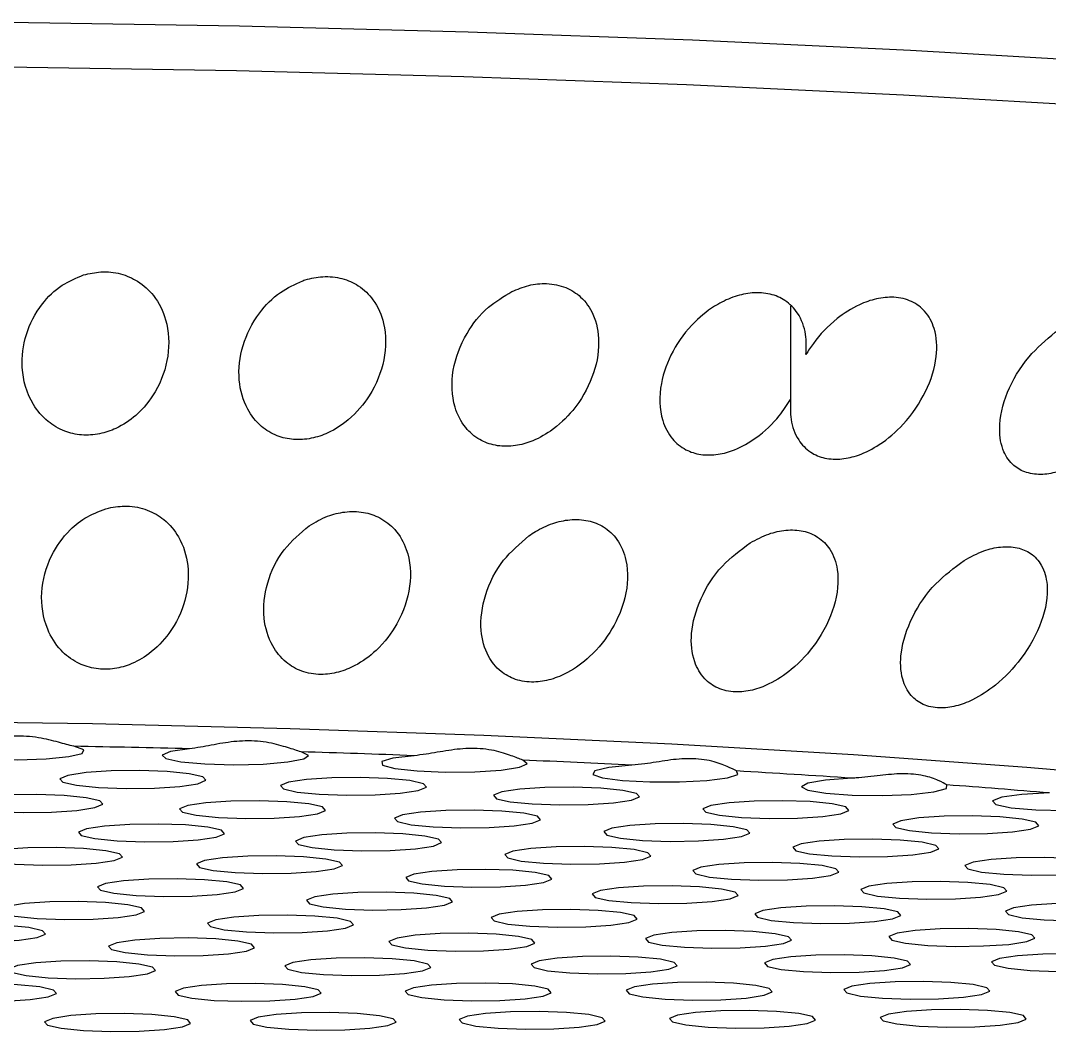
# Model space of a CAD drawing. Extents: x -54 to 18, y -18 to 89.
# Drawn here: x -21.293 to -20.451, y 21.682 to 22.509 of the extents above; entities that cross this region are included whole.
import ezdxf

# ---------------------------------------------------------------- set-up
doc = ezdxf.new("R2010")
doc.units = 0
doc.header["$MEASUREMENT"] = 0
doc.layers.add('GEOMETRY', color=2, linetype='Continuous', lineweight=25)

# ---------------------------------------------------------------- blocks, each defined once
blk = doc.blocks.new('2026 MINI-ASPIRE')
at = {"layer": 'GEOMETRY'}
blk.add_line((-2.78679, -28.47622), (-2.78679, -28.55245), dxfattribs=at)
at = {"layer": 'GEOMETRY', "flags": 128}
for points in [[(-5.80903, -28.4009), (-5.71317, -28.38071), (-5.6046, -28.3615), (-5.48401, -28.34339), (-5.35212, -28.32649), (-5.20976, -28.3109), (-5.0578, -28.29672), (-4.89718, -28.28403), (-4.72889, -28.27292), (-4.55397, -28.26346), (-4.37349, -28.2557), (-4.18857, -28.24968), (-4.00035, -28.24545), (-3.80998, -28.24304), (-3.61865, -28.24245), (-3.42753, -28.2437), (-3.23781, -28.24676), (-3.05064, -28.25164), (-2.86718, -28.25828), (-2.68857, -28.26666), (-2.51591, -28.27673)], [(-2.52274, -28.3134), (-2.69437, -28.3034), (-2.8719, -28.29507), (-3.05426, -28.28846), (-3.2403, -28.28361), (-3.42889, -28.28057), (-3.61886, -28.27933), (-3.80904, -28.27991), (-3.99826, -28.28231), (-4.18535, -28.28651), (-4.36916, -28.29249), (-4.54855, -28.30021), (-4.72243, -28.30962), (-4.88971, -28.32066), (-5.04936, -28.33327), (-5.20041, -28.34736), (-5.34191, -28.36286), (-5.47301, -28.37966), (-5.59288, -28.39766), (-5.70079, -28.41676), (-5.79608, -28.43682)], [(-4.62945, -28.8471), (-4.48356, -28.83774), (-4.33168, -28.82993), (-4.17492, -28.82372), (-4.01439, -28.81914), (-3.85126, -28.81625), (-3.6867, -28.81505), (-3.5219, -28.81555), (-3.35804, -28.81776), (-3.19631, -28.82165), (-3.03787, -28.8272), (-2.88386, -28.83436), (-2.73539, -28.8431), (-2.59353, -28.85333), (-2.45931, -28.865)], [(-3.46612, -28.83497), (-3.47983, -28.83743), (-3.48438, -28.84035), (-3.47904, -28.84325), (-3.46468, -28.84565), (-3.44368, -28.84715), (-3.41949, -28.84752), (-3.39611, -28.84668), (-3.37739, -28.84477), (-3.36644, -28.84212), (-3.36504, -28.83915), (-3.37344, -28.83637)], [(-3.27867, -28.83838), (-3.29426, -28.84066), (-3.30112, -28.8435), (-3.29814, -28.84645), (-3.2858, -28.84901), (-3.26614, -28.85076), (-3.24239, -28.85141), (-3.21847, -28.85086), (-3.1983, -28.8492), (-3.18523, -28.84669), (-3.18139, -28.84376), (-3.18741, -28.84089)], [(-3.09492, -28.84403), (-3.11224, -28.84611), (-3.12135, -28.84886), (-3.12075, -28.85183), (-3.11055, -28.85452), (-3.09243, -28.85649), (-3.06935, -28.85743), (-3.04511, -28.85717), (-3.02371, -28.85577), (-3.00865, -28.85344), (-3.00241, -28.85057), (-3.00601, -28.84764)], [(-2.91669, -28.85188), (-2.93557, -28.85375), (-2.94684, -28.85637), (-2.94864, -28.85932), (-2.94067, -28.86212), (-2.92425, -28.86431), (-2.90207, -28.86552), (-2.87776, -28.86556), (-2.85533, -28.86442), (-2.83844, -28.86229), (-2.82987, -28.85951), (-2.83103, -28.85656)], [(-3.35305, -28.86999), (-3.33061, -28.87081), (-3.30732, -28.87051), (-3.28674, -28.86915), (-3.27199, -28.86694), (-3.26532, -28.8642), (-3.26774, -28.86137), (-3.27889, -28.85886), (-3.29707, -28.85706), (-3.31951, -28.85625), (-3.34279, -28.85654), (-3.36338, -28.8579), (-3.37813, -28.86012), (-3.3848, -28.86285), (-3.38238, -28.86569), (-3.37123, -28.8682), (-3.35305, -28.86999)], [(-3.17253, -28.87559), (-3.15009, -28.8764), (-3.1268, -28.87611), (-3.10622, -28.87475), (-3.09147, -28.87253), (-3.08479, -28.8698), (-3.08722, -28.86696), (-3.09837, -28.86445), (-3.11655, -28.86265), (-3.13899, -28.86184), (-3.16227, -28.86213), (-3.18286, -28.86349), (-3.19761, -28.86571), (-3.20428, -28.86844), (-3.20186, -28.87128), (-3.19071, -28.87379), (-3.17253, -28.87559)], [(-2.7366, -28.86245), (-2.7581, -28.86398), (-2.77266, -28.86644), (-2.77778, -28.86941), (-2.77259, -28.87237), (-2.75796, -28.87483), (-2.73643, -28.87635), (-2.71169, -28.87667), (-2.68799, -28.87574), (-2.66942, -28.87372), (-2.65917, -28.87096), (-2.659, -28.86793)], [(-2.99814, -28.88356), (-2.9757, -28.88438), (-2.95241, -28.88408), (-2.93183, -28.88272), (-2.91707, -28.88051), (-2.9104, -28.87777), (-2.91283, -28.87493), (-2.92398, -28.87242), (-2.94216, -28.87063), (-2.9646, -28.86981), (-2.98788, -28.87011), (-3.00847, -28.87147), (-3.02322, -28.87368), (-3.02989, -28.87642), (-3.02747, -28.87926), (-3.01632, -28.88176), (-2.99814, -28.88356)], [(-3.43734, -28.88961), (-3.4149, -28.89042), (-3.39162, -28.89013), (-3.37103, -28.88877), (-3.35628, -28.88655), (-3.34961, -28.88382), (-3.35203, -28.88098), (-3.36318, -28.87847), (-3.38136, -28.87667), (-3.4038, -28.87586), (-3.42709, -28.87616), (-3.44767, -28.87752), (-3.46242, -28.87973), (-3.46909, -28.88247), (-3.46667, -28.8853), (-3.45552, -28.88781), (-3.43734, -28.88961)], [(-2.57495, -28.87456), (-2.59755, -28.87583), (-2.614, -28.8781), (-2.62149, -28.88099), (-2.61873, -28.884), (-2.60618, -28.88661), (-2.58601, -28.88838), (-2.56168, -28.88901), (-2.53736, -28.88838), (-2.51724, -28.8866), (-2.50476, -28.88397), (-2.50208, -28.88096)], [(-3.25507, -28.89461), (-3.23263, -28.89542), (-3.20934, -28.89513), (-3.18876, -28.89377), (-3.17401, -28.89155), (-3.16734, -28.88882), (-3.16976, -28.88598), (-3.18091, -28.88347), (-3.19909, -28.88167), (-3.22153, -28.88086), (-3.24481, -28.88116), (-3.2654, -28.88251), (-3.28015, -28.88473), (-3.28682, -28.88746), (-3.2844, -28.8903), (-3.27325, -28.89281), (-3.25507, -28.89461)], [(-3.0792, -28.90229), (-3.05676, -28.90311), (-3.03348, -28.90281), (-3.01289, -28.90145), (-2.99814, -28.89924), (-2.99147, -28.8965), (-2.99389, -28.89366), (-3.00504, -28.89116), (-3.02322, -28.88936), (-3.04566, -28.88855), (-3.06895, -28.88884), (-3.08953, -28.8902), (-3.10428, -28.89241), (-3.11095, -28.89515), (-3.10853, -28.89799), (-3.09738, -28.9005), (-3.0792, -28.90229)], [(-2.82683, -28.89459), (-2.80439, -28.89541), (-2.78111, -28.89511), (-2.76052, -28.89375), (-2.74577, -28.89154), (-2.7391, -28.8888), (-2.74152, -28.88597), (-2.75267, -28.88346), (-2.77085, -28.88166), (-2.79329, -28.88085), (-2.81658, -28.88114), (-2.83716, -28.8825), (-2.85191, -28.88472), (-2.85859, -28.88745), (-2.85616, -28.89029), (-2.84501, -28.8928), (-2.82683, -28.89459)], [(-2.67138, -28.9071), (-2.64894, -28.90791), (-2.62565, -28.90762), (-2.60507, -28.90626), (-2.59032, -28.90404), (-2.58364, -28.90131), (-2.58607, -28.89847), (-2.59722, -28.89596), (-2.6154, -28.89416), (-2.63784, -28.89335), (-2.66112, -28.89365), (-2.68171, -28.895), (-2.69646, -28.89722), (-2.70313, -28.89995), (-2.70071, -28.90279), (-2.68956, -28.9053), (-2.67138, -28.9071)], [(-3.33789, -28.91369), (-3.31545, -28.9145), (-3.29217, -28.91421), (-3.27158, -28.91285), (-3.25683, -28.91063), (-3.25016, -28.9079), (-3.25258, -28.90506), (-3.26373, -28.90255), (-3.28191, -28.90075), (-3.30435, -28.89994), (-3.32764, -28.90023), (-3.34822, -28.90159), (-3.36297, -28.90381), (-3.36964, -28.90654), (-3.36722, -28.90938), (-3.35607, -28.91189), (-3.33789, -28.91369)], [(-2.90789, -28.91332), (-2.88545, -28.91414), (-2.86217, -28.91384), (-2.84158, -28.91248), (-2.82683, -28.91027), (-2.82016, -28.90753), (-2.82258, -28.9047), (-2.83373, -28.90219), (-2.85191, -28.90039), (-2.87435, -28.89958), (-2.89764, -28.89987), (-2.91822, -28.90123), (-2.93297, -28.90345), (-2.93965, -28.90618), (-2.93722, -28.90902), (-2.92607, -28.91153), (-2.90789, -28.91332)], [(-3.16017, -28.921), (-3.13773, -28.92182), (-3.11444, -28.92152), (-3.09386, -28.92016), (-3.07911, -28.91795), (-3.07243, -28.91521), (-3.07486, -28.91237), (-3.08601, -28.90986), (-3.10419, -28.90807), (-3.12663, -28.90725), (-3.14991, -28.90755), (-3.1705, -28.90891), (-3.18525, -28.91112), (-3.19192, -28.91386), (-3.1895, -28.9167), (-3.17835, -28.9192), (-3.16017, -28.921)], [(-2.75314, -28.92608), (-2.7307, -28.92689), (-2.70741, -28.9266), (-2.68683, -28.92524), (-2.67208, -28.92302), (-2.6654, -28.92029), (-2.66783, -28.91745), (-2.67898, -28.91494), (-2.69716, -28.91315), (-2.7196, -28.91233), (-2.74288, -28.91263), (-2.76347, -28.91399), (-2.77822, -28.9162), (-2.78489, -28.91894), (-2.78247, -28.92177), (-2.77132, -28.92428), (-2.75314, -28.92608)], [(-3.42134, -28.93292), (-3.3989, -28.93373), (-3.37561, -28.93343), (-3.35503, -28.93207), (-3.34028, -28.92986), (-3.3336, -28.92712), (-3.33603, -28.92429), (-3.34718, -28.92178), (-3.36536, -28.91998), (-3.3878, -28.91917), (-3.41108, -28.91946), (-3.43167, -28.92082), (-3.44642, -28.92304), (-3.45309, -28.92577), (-3.45067, -28.92861), (-3.43952, -28.93112), (-3.42134, -28.93292)], [(-2.98895, -28.93206), (-2.96651, -28.93287), (-2.94323, -28.93257), (-2.92264, -28.93121), (-2.90789, -28.929), (-2.90122, -28.92626), (-2.90364, -28.92343), (-2.91479, -28.92092), (-2.93297, -28.91912), (-2.95541, -28.91831), (-2.9787, -28.9186), (-2.99928, -28.91996), (-3.01403, -28.92218), (-3.02071, -28.92491), (-3.01828, -28.92775), (-3.00713, -28.93026), (-2.98895, -28.93206)], [(-3.24126, -28.93974), (-3.21882, -28.94055), (-3.19554, -28.94026), (-3.17495, -28.9389), (-3.1602, -28.93668), (-3.15353, -28.93395), (-3.15595, -28.93111), (-3.1671, -28.9286), (-3.18528, -28.92681), (-3.20772, -28.92599), (-3.23101, -28.92629), (-3.25159, -28.92765), (-3.26634, -28.92986), (-3.27302, -28.9326), (-3.27059, -28.93543), (-3.25944, -28.93794), (-3.24126, -28.93974)], [(-2.61239, -28.94105), (-2.58995, -28.94187), (-2.56666, -28.94157), (-2.54608, -28.94021), (-2.53132, -28.938), (-2.52465, -28.93526), (-2.52708, -28.93243), (-2.53823, -28.92992), (-2.5564, -28.92812), (-2.57884, -28.92731), (-2.60213, -28.9276), (-2.62271, -28.92896), (-2.63747, -28.93118), (-2.64414, -28.93391), (-2.64171, -28.93675), (-2.63056, -28.93926), (-2.61239, -28.94105)], [(-3.07001, -28.95079), (-3.04757, -28.9516), (-3.02429, -28.9513), (-3.0037, -28.94994), (-2.98895, -28.94773), (-2.98228, -28.94499), (-2.9847, -28.94216), (-2.99585, -28.93965), (-3.01403, -28.93785), (-3.03647, -28.93704), (-3.05976, -28.93733), (-3.08034, -28.93869), (-3.09509, -28.94091), (-3.10177, -28.94364), (-3.09934, -28.94648), (-3.08819, -28.94899), (-3.07001, -28.95079)], [(-2.83508, -28.94513), (-2.81264, -28.94594), (-2.78936, -28.94565), (-2.76877, -28.94429), (-2.75402, -28.94207), (-2.74735, -28.93934), (-2.74977, -28.9365), (-2.76092, -28.93399), (-2.7791, -28.9322), (-2.80154, -28.93138), (-2.82483, -28.93168), (-2.84541, -28.93304), (-2.86016, -28.93525), (-2.86684, -28.93799), (-2.86441, -28.94082), (-2.85326, -28.94333), (-2.83508, -28.94513)], [(-3.32232, -28.95847), (-3.29988, -28.95928), (-3.2766, -28.95899), (-3.25601, -28.95763), (-3.24126, -28.95541), (-3.23459, -28.95268), (-3.23701, -28.94984), (-3.24816, -28.94733), (-3.26634, -28.94554), (-3.28878, -28.94472), (-3.31207, -28.94502), (-3.33265, -28.94638), (-3.3474, -28.94859), (-3.35407, -28.95133), (-3.35165, -28.95416), (-3.3405, -28.95667), (-3.32232, -28.95847)], [(-2.6976, -28.96068), (-2.67516, -28.9615), (-2.65188, -28.9612), (-2.63129, -28.95984), (-2.61654, -28.95763), (-2.60987, -28.95489), (-2.61229, -28.95206), (-2.62344, -28.94955), (-2.64162, -28.94775), (-2.66406, -28.94694), (-2.68735, -28.94723), (-2.70793, -28.94859), (-2.72268, -28.95081), (-2.72936, -28.95354), (-2.72693, -28.95638), (-2.71578, -28.95889), (-2.6976, -28.96068)], [(-3.15107, -28.96952), (-3.12863, -28.97033), (-3.10535, -28.97003), (-3.08476, -28.96867), (-3.07001, -28.96646), (-3.06334, -28.96372), (-3.06576, -28.96089), (-3.07691, -28.95838), (-3.09509, -28.95658), (-3.11753, -28.95577), (-3.14082, -28.95606), (-3.1614, -28.95742), (-3.17615, -28.95964), (-3.18283, -28.96237), (-3.1804, -28.96521), (-3.16925, -28.96772), (-3.15107, -28.96952)], [(-2.91736, -28.96428), (-2.89492, -28.96509), (-2.87163, -28.9648), (-2.85105, -28.96344), (-2.83629, -28.96122), (-2.82962, -28.95849), (-2.83205, -28.95565), (-2.8432, -28.95314), (-2.86137, -28.95134), (-2.88381, -28.95053), (-2.9071, -28.95083), (-2.92768, -28.95218), (-2.94244, -28.9544), (-2.94911, -28.95713), (-2.94668, -28.95997), (-2.93553, -28.96248), (-2.91736, -28.96428)], [(-3.40336, -28.9772), (-3.38092, -28.97801), (-3.35764, -28.97772), (-3.33705, -28.97636), (-3.3223, -28.97414), (-3.31563, -28.97141), (-3.31805, -28.96857), (-3.3292, -28.96606), (-3.34738, -28.96426), (-3.36982, -28.96345), (-3.39311, -28.96374), (-3.41369, -28.9651), (-3.42844, -28.96732), (-3.43512, -28.97005), (-3.43269, -28.97289), (-3.42154, -28.9754), (-3.40336, -28.9772)], [(-3.00011, -28.98358), (-2.97767, -28.98439), (-2.95438, -28.9841), (-2.9338, -28.98274), (-2.91905, -28.98052), (-2.91237, -28.97779), (-2.9148, -28.97495), (-2.92595, -28.97244), (-2.94413, -28.97064), (-2.96657, -28.96983), (-2.98985, -28.97012), (-3.01044, -28.97148), (-3.02519, -28.9737), (-3.03186, -28.97643), (-3.02944, -28.97927), (-3.01829, -28.98178), (-3.00011, -28.98358)], [(-2.78439, -28.98058), (-2.76195, -28.98139), (-2.73866, -28.98109), (-2.71808, -28.97973), (-2.70333, -28.97752), (-2.69666, -28.97478), (-2.69908, -28.97195), (-2.71023, -28.96944), (-2.72841, -28.96764), (-2.75085, -28.96683), (-2.77413, -28.96712), (-2.79472, -28.96848), (-2.80947, -28.9707), (-2.81614, -28.97343), (-2.81372, -28.97627), (-2.80257, -28.97878), (-2.78439, -28.98058)], [(-2.57918, -28.97841), (-2.55674, -28.97923), (-2.53345, -28.97893), (-2.51287, -28.97757), (-2.49812, -28.97536), (-2.49145, -28.97262), (-2.49387, -28.96978), (-2.50502, -28.96728), (-2.5232, -28.96548), (-2.54564, -28.96467), (-2.56892, -28.96496), (-2.58951, -28.96632), (-2.60426, -28.96854), (-2.61093, -28.97127), (-2.60851, -28.97411), (-2.59736, -28.97662), (-2.57918, -28.97841)], [(-3.23213, -28.98825), (-3.20969, -28.98906), (-3.18641, -28.98876), (-3.16582, -28.98741), (-3.15107, -28.98519), (-3.1444, -28.98245), (-3.14682, -28.97962), (-3.15797, -28.97711), (-3.17615, -28.97531), (-3.19859, -28.9745), (-3.22188, -28.97479), (-3.24246, -28.97615), (-3.25721, -28.97837), (-3.26389, -28.9811), (-3.26146, -28.98394), (-3.25031, -28.98645), (-3.23213, -28.98825)], [(-3.4843, -28.9959), (-3.46186, -28.99671), (-3.43857, -28.99642), (-3.41798, -28.99506), (-3.40323, -28.99284), (-3.39656, -28.99011), (-3.39899, -28.98727), (-3.41014, -28.98476), (-3.42831, -28.98296), (-3.45075, -28.98215), (-3.47404, -28.98244), (-3.49462, -28.9838), (-3.50938, -28.98602), (-3.51605, -28.98875), (-3.51362, -28.99159), (-3.50247, -28.9941), (-3.4843, -28.9959)], [(-3.08371, -29.00313), (-3.06127, -29.00394), (-3.03798, -29.00365), (-3.0174, -29.00229), (-3.00264, -29.00007), (-2.99597, -28.99734), (-2.9984, -28.9945), (-3.00955, -28.99199), (-3.02772, -28.99019), (-3.05017, -28.98938), (-3.07345, -28.98968), (-3.09404, -28.99104), (-3.10879, -28.99325), (-3.11546, -28.99599), (-3.11303, -28.99882), (-3.10188, -29.00133), (-3.08371, -29.00313)], [(-2.87366, -29.00086), (-2.85122, -29.00168), (-2.82793, -29.00138), (-2.80735, -29.00002), (-2.7926, -28.99781), (-2.78592, -28.99507), (-2.78835, -28.99223), (-2.7995, -28.98972), (-2.81768, -28.98793), (-2.84012, -28.98711), (-2.8634, -28.98741), (-2.88399, -28.98877), (-2.89874, -28.99098), (-2.90541, -28.99372), (-2.90299, -28.99656), (-2.89184, -28.99906), (-2.87366, -29.00086)], [(-2.67454, -28.99926), (-2.6521, -29.00007), (-2.62882, -28.99977), (-2.60823, -28.99842), (-2.59348, -28.9962), (-2.58681, -28.99347), (-2.58923, -28.99063), (-2.60038, -28.98812), (-2.61856, -28.98632), (-2.641, -28.98551), (-2.66429, -28.9858), (-2.68487, -28.98716), (-2.69962, -28.98938), (-2.7063, -28.99211), (-2.70387, -28.99495), (-2.69272, -28.99746), (-2.67454, -28.99926)], [(-3.31319, -29.00698), (-3.29075, -29.00779), (-3.26747, -29.00749), (-3.24688, -29.00614), (-3.23213, -29.00392), (-3.22546, -29.00119), (-3.22788, -28.99835), (-3.23903, -28.99584), (-3.25721, -28.99404), (-3.27965, -28.99323), (-3.30294, -28.99352), (-3.32352, -28.99488), (-3.33827, -28.9971), (-3.34495, -28.99983), (-3.34252, -29.00267), (-3.33137, -29.00518), (-3.31319, -29.00698)], [(-2.59065, -29.01984), (-2.56821, -29.02065), (-2.54493, -29.02036), (-2.52434, -29.019), (-2.50959, -29.01678), (-2.50292, -29.01405), (-2.50534, -29.01121), (-2.51649, -29.0087), (-2.53467, -29.0069), (-2.55711, -29.00609), (-2.5804, -29.00639), (-2.60098, -29.00775), (-2.61573, -29.00996), (-2.62241, -29.0127), (-2.61998, -29.01553), (-2.60883, -29.01804), (-2.59065, -29.01984)], [(-3.39425, -29.02571), (-3.37181, -29.02652), (-3.34853, -29.02622), (-3.32794, -29.02487), (-3.31319, -29.02265), (-3.30652, -29.01992), (-3.30894, -29.01708), (-3.32009, -29.01457), (-3.33827, -29.01277), (-3.36071, -29.01196), (-3.384, -29.01225), (-3.40458, -29.01361), (-3.41933, -29.01583), (-3.42601, -29.01856), (-3.42358, -29.0214), (-3.41243, -29.02391), (-3.39425, -29.02571)], [(-3.16895, -29.02316), (-3.14651, -29.02397), (-3.12323, -29.02367), (-3.10264, -29.02232), (-3.08789, -29.0201), (-3.08122, -29.01736), (-3.08364, -29.01453), (-3.09479, -29.01202), (-3.11297, -29.01022), (-3.13541, -29.00941), (-3.1587, -29.0097), (-3.17928, -29.01106), (-3.19403, -29.01328), (-3.2007, -29.01601), (-3.19828, -29.01885), (-3.18713, -29.02136), (-3.16895, -29.02316)], [(-2.96741, -29.02178), (-2.94497, -29.02259), (-2.92169, -29.0223), (-2.9011, -29.02094), (-2.88635, -29.01872), (-2.87968, -29.01599), (-2.8821, -29.01315), (-2.89325, -29.01064), (-2.91143, -29.00884), (-2.93387, -29.00803), (-2.95716, -29.00833), (-2.97774, -29.00969), (-2.99249, -29.0119), (-2.99916, -29.01464), (-2.99674, -29.01747), (-2.98559, -29.01998), (-2.96741, -29.02178)], [(-2.77628, -29.02075), (-2.75384, -29.02156), (-2.73055, -29.02126), (-2.70997, -29.01991), (-2.69522, -29.01769), (-2.68854, -29.01496), (-2.69097, -29.01212), (-2.70212, -29.00961), (-2.7203, -29.00781), (-2.74274, -29.007), (-2.76602, -29.00729), (-2.78661, -29.00865), (-2.80136, -29.01087), (-2.80803, -29.0136), (-2.80561, -29.01644), (-2.79446, -29.01895), (-2.77628, -29.02075)], [(-3.47531, -29.04444), (-3.45287, -29.04525), (-3.42959, -29.04496), (-3.409, -29.0436), (-3.39425, -29.04138), (-3.38758, -29.03865), (-3.39, -29.03581), (-3.40115, -29.0333), (-3.41933, -29.0315), (-3.44177, -29.03069), (-3.46506, -29.03098), (-3.48564, -29.03234), (-3.50039, -29.03456), (-3.50707, -29.03729), (-3.50464, -29.04013), (-3.49349, -29.04264), (-3.47531, -29.04444)], [(-3.25857, -29.04425), (-3.23613, -29.04506), (-3.21284, -29.04477), (-3.19226, -29.04341), (-3.17751, -29.04119), (-3.17084, -29.03846), (-3.17326, -29.03562), (-3.18441, -29.03311), (-3.20259, -29.03131), (-3.22503, -29.0305), (-3.24831, -29.03079), (-3.2689, -29.03215), (-3.28365, -29.03437), (-3.29032, -29.0371), (-3.2879, -29.03994), (-3.27675, -29.04245), (-3.25857, -29.04425)], [(-3.07034, -29.0438), (-3.0479, -29.04462), (-3.02461, -29.04432), (-3.00403, -29.04296), (-2.98928, -29.04075), (-2.98261, -29.03801), (-2.98503, -29.03518), (-2.99618, -29.03267), (-3.01436, -29.03087), (-3.0368, -29.03006), (-3.06008, -29.03035), (-3.08067, -29.03171), (-3.09542, -29.03393), (-3.10209, -29.03666), (-3.09967, -29.0395), (-3.08852, -29.04201), (-3.07034, -29.0438)], [(-2.88951, -29.0432), (-2.86707, -29.04401), (-2.84379, -29.04371), (-2.8232, -29.04235), (-2.80845, -29.04014), (-2.80178, -29.0374), (-2.8042, -29.03457), (-2.81535, -29.03206), (-2.83353, -29.03026), (-2.85597, -29.02945), (-2.87925, -29.02974), (-2.89984, -29.0311), (-2.91459, -29.03332), (-2.92126, -29.03605), (-2.91884, -29.03889), (-2.90769, -29.0414), (-2.88951, -29.0432)], [(-2.71148, -29.04251), (-2.68904, -29.04333), (-2.66575, -29.04303), (-2.64517, -29.04167), (-2.63041, -29.03946), (-2.62374, -29.03672), (-2.62617, -29.03389), (-2.63732, -29.03138), (-2.6555, -29.02958), (-2.67794, -29.02877), (-2.70122, -29.02906), (-2.72181, -29.03042), (-2.73656, -29.03264), (-2.74323, -29.03537), (-2.7408, -29.03821), (-2.72966, -29.04072), (-2.71148, -29.04251)], [(-3.36548, -29.06888), (-3.34304, -29.06969), (-3.31975, -29.06939), (-3.29917, -29.06804), (-3.28442, -29.06582), (-3.27775, -29.06309), (-3.28017, -29.06025), (-3.29132, -29.05774), (-3.3095, -29.05594), (-3.33194, -29.05513), (-3.35522, -29.05542), (-3.37581, -29.05678), (-3.39056, -29.059), (-3.39723, -29.06173), (-3.39481, -29.06457), (-3.38366, -29.06708), (-3.36548, -29.06888)], [(-3.19733, -29.06794), (-3.17489, -29.06876), (-3.15161, -29.06846), (-3.13102, -29.0671), (-3.11627, -29.06489), (-3.1096, -29.06215), (-3.11202, -29.05931), (-3.12317, -29.05681), (-3.14135, -29.05501), (-3.16379, -29.05419), (-3.18707, -29.05449), (-3.20766, -29.05585), (-3.22241, -29.05806), (-3.22908, -29.0608), (-3.22666, -29.06364), (-3.21551, -29.06615), (-3.19733, -29.06794)], [(-3.02615, -29.06708), (-3.00371, -29.06789), (-2.98042, -29.0676), (-2.95984, -29.06624), (-2.94509, -29.06402), (-2.93841, -29.06129), (-2.94084, -29.05845), (-2.95199, -29.05594), (-2.97017, -29.05415), (-2.99261, -29.05333), (-3.01589, -29.05363), (-3.03648, -29.05499), (-3.05123, -29.0572), (-3.0579, -29.05994), (-3.05548, -29.06277), (-3.04433, -29.06528), (-3.02615, -29.06708)], [(-2.85419, -29.06622), (-2.83175, -29.06703), (-2.80847, -29.06674), (-2.78788, -29.06538), (-2.77313, -29.06316), (-2.76646, -29.06043), (-2.76888, -29.05759), (-2.78003, -29.05508), (-2.79821, -29.05329), (-2.82065, -29.05247), (-2.84394, -29.05277), (-2.86452, -29.05413), (-2.87927, -29.05634), (-2.88595, -29.05908), (-2.88352, -29.06191), (-2.87237, -29.06442), (-2.85419, -29.06622)], [(-2.68159, -29.06538), (-2.65915, -29.0662), (-2.63586, -29.0659), (-2.61528, -29.06454), (-2.60052, -29.06233), (-2.59385, -29.05959), (-2.59628, -29.05675), (-2.60743, -29.05425), (-2.62561, -29.05245), (-2.64805, -29.05163), (-2.67133, -29.05193), (-2.69192, -29.05329), (-2.70667, -29.0555), (-2.71334, -29.05824), (-2.71092, -29.06108), (-2.69977, -29.06359), (-2.68159, -29.06538)]]:
    blk.add_lwpolyline(points, dxfattribs=at)
at = {"layer": 'GEOMETRY'}
for centre, radius, start, end in [((-3.64359, -43.80201), 14.96808, 88.603029, 88.965869), ((-3.61672, -42.84066), 14.00636, 87.864992, 88.243562), ((-3.56337, -41.53582), 12.70041, 87.081324, 87.484762), ((-3.47503, -39.92836), 11.09052, 86.182312, 86.671111), ((-3.35155, -38.1797), 9.33749, 85.22917, 85.746561)]:
    blk.add_arc(centre, radius, start, end, dxfattribs=at)
for points, knots in [([(-3.36532, -28.45061), (-3.37141, -28.45315), (-3.38502, -28.45883), (-3.40199, -28.47602), (-3.41389, -28.4993), (-3.41739, -28.528), (-3.41046, -28.55305), (-3.39616, -28.57024), (-3.38202, -28.57874), (-3.3671, -28.58221), (-3.3523, -28.58125), (-3.33666, -28.57593), (-3.31991, -28.56454), (-3.30389, -28.54429), (-3.29452, -28.51694), (-3.29587, -28.48944), (-3.30594, -28.46851), (-3.31953, -28.45579), (-3.33473, -28.44905), (-3.35059, -28.44718), (-3.36066, -28.44953), (-3.36532, -28.45061)], [0, 0, 0, 0, 0.043782, 0.097824, 0.171451, 0.24689, 0.334458, 0.382916, 0.421351, 0.453561, 0.485837, 0.517007, 0.561529, 0.623566, 0.706132, 0.789746, 0.851036, 0.896368, 0.932453, 0.968729, 1, 1, 1, 1]), ([(-3.186, -28.45534), (-3.19231, -28.45824), (-3.20652, -28.46477), (-3.2242, -28.48347), (-3.23663, -28.50831), (-3.23969, -28.53586), (-3.23351, -28.5588), (-3.22163, -28.57423), (-3.2081, -28.58261), (-3.19366, -28.58596), (-3.17902, -28.58495), (-3.16321, -28.57958), (-3.14583, -28.56807), (-3.12867, -28.54761), (-3.11775, -28.52005), (-3.11756, -28.4926), (-3.12637, -28.4719), (-3.13894, -28.45949), (-3.1535, -28.45286), (-3.16899, -28.45129), (-3.18006, -28.45334), (-3.18534, -28.45512), (-3.186, -28.45534)], [0, 0, 0, 0, 0.045765, 0.103171, 0.180583, 0.259556, 0.329689, 0.378621, 0.416354, 0.448396, 0.480494, 0.511737, 0.556822, 0.619723, 0.702912, 0.78705, 0.847024, 0.891697, 0.927419, 0.963317, 0.995384, 1, 1, 1, 1]), ([(-3.01495, -28.4642), (-3.02163, -28.46823), (-3.03693, -28.47748), (-3.05428, -28.50026), (-3.06488, -28.52867), (-3.06401, -28.55576), (-3.05457, -28.57493), (-3.04253, -28.58555), (-3.02873, -28.59076), (-3.01413, -28.59123), (-2.99824, -28.58725), (-2.98066, -28.57768), (-2.96193, -28.55971), (-2.94754, -28.53437), (-2.94218, -28.50685), (-2.94641, -28.48415), (-2.95677, -28.46901), (-2.97014, -28.46021), (-2.98541, -28.45696), (-3.00121, -28.45852), (-3.0104, -28.46232), (-3.01495, -28.4642)], [0, 0, 0, 0, 0.051815, 0.118741, 0.20387, 0.289596, 0.343684, 0.384855, 0.418245, 0.451758, 0.482757, 0.524537, 0.58217, 0.660937, 0.741231, 0.809454, 0.858367, 0.896536, 0.934962, 0.967812, 1, 1, 1, 1]), ([(-2.77417, -28.51574), (-2.77399, -28.5102), (-2.77359, -28.49816), (-2.77932, -28.48263), (-2.78997, -28.47141), (-2.80313, -28.46561), (-2.81766, -28.4646), (-2.83267, -28.46783), (-2.84928, -28.47551), (-2.86807, -28.49035), (-2.88453, -28.51288), (-2.89462, -28.541), (-2.89424, -28.56634), (-2.88506, -28.58445), (-2.87373, -28.59389), (-2.8605, -28.59822), (-2.84636, -28.59804), (-2.83053, -28.59352), (-2.81249, -28.58313), (-2.79714, -28.56836), (-2.78972, -28.55696), (-2.78679, -28.55245)], [0, 0, 0, 0, 0.052845, 0.114811, 0.162124, 0.200656, 0.239338, 0.274849, 0.312804, 0.371799, 0.452661, 0.535592, 0.632988, 0.688803, 0.732544, 0.7688, 0.80515, 0.839781, 0.888394, 0.955956, 1, 1, 1, 1]), ([(-2.78679, -28.55245), (-2.78698, -28.55798), (-2.78737, -28.56982), (-2.78184, -28.585), (-2.77167, -28.59578), (-2.75911, -28.60117), (-2.74523, -28.60185), (-2.72957, -28.59811), (-2.71161, -28.58881), (-2.69153, -28.57113), (-2.67468, -28.546), (-2.66618, -28.5186), (-2.6674, -28.49588), (-2.6754, -28.48062), (-2.68705, -28.47165), (-2.70124, -28.46814), (-2.7165, -28.46962), (-2.73284, -28.47535), (-2.75156, -28.48735), (-2.7656, -28.50216), (-2.77224, -28.51267), (-2.77417, -28.51574)], [0, 0, 0, 0, 0.052726, 0.11299, 0.158804, 0.195995, 0.233324, 0.267874, 0.314491, 0.378808, 0.46668, 0.556244, 0.632157, 0.686605, 0.729105, 0.771891, 0.80849, 0.844675, 0.897498, 0.970122, 1, 1, 1, 1]), ([(-2.57023, -28.49741), (-2.57782, -28.50395), (-2.59488, -28.51866), (-2.61088, -28.54678), (-2.61724, -28.57385), (-2.61385, -28.59432), (-2.6055, -28.60647), (-2.59419, -28.61298), (-2.58095, -28.61457), (-2.56567, -28.61162), (-2.54797, -28.60336), (-2.52736, -28.58709), (-2.5087, -28.56337), (-2.4968, -28.53624), (-2.49445, -28.51269), (-2.49991, -28.496), (-2.5094, -28.48636), (-2.52145, -28.48178), (-2.53512, -28.48166), (-2.5509, -28.48585), (-2.56256, -28.492), (-2.56909, -28.49661), (-2.57023, -28.49741)], [0, 0, 0, 0, 0.066813, 0.150271, 0.234627, 0.292784, 0.335861, 0.37021, 0.404722, 0.435816, 0.476119, 0.531238, 0.607409, 0.685344, 0.757627, 0.808872, 0.848441, 0.881778, 0.915196, 0.947085, 0.99077, 1, 1, 1, 1]), ([(-3.3449, -28.64135), (-3.35091, -28.64342), (-3.3629, -28.64755), (-3.37956, -28.66114), (-3.3943, -28.68208), (-3.40162, -28.71059), (-3.39772, -28.73768), (-3.3859, -28.75709), (-3.37217, -28.76792), (-3.3573, -28.77322), (-3.34216, -28.77369), (-3.3263, -28.76964), (-3.30949, -28.76007), (-3.29248, -28.74219), (-3.28072, -28.717), (-3.27833, -28.68944), (-3.28524, -28.66654), (-3.2978, -28.65111), (-3.31269, -28.64229), (-3.32902, -28.63874), (-3.33991, -28.64053), (-3.3449, -28.64135)], [0, 0, 0, 0, 0.041766, 0.083202, 0.149114, 0.233678, 0.318937, 0.374448, 0.416263, 0.449943, 0.483759, 0.514738, 0.555963, 0.612715, 0.690645, 0.77019, 0.839791, 0.889508, 0.928177, 0.967117, 1, 1, 1, 1]), ([(-3.18063, -28.65583), (-3.18803, -28.6621), (-3.2041, -28.67573), (-3.21636, -28.70282), (-3.21939, -28.73018), (-3.21299, -28.75266), (-3.20131, -28.76734), (-3.18736, -28.7756), (-3.17202, -28.77837), (-3.15664, -28.77622), (-3.14069, -28.76977), (-3.123, -28.75665), (-3.10617, -28.7343), (-3.09646, -28.70532), (-3.09833, -28.67833), (-3.10881, -28.65951), (-3.12156, -28.64922), (-3.13604, -28.64421), (-3.15116, -28.64393), (-3.16682, -28.64774), (-3.17578, -28.65299), (-3.18063, -28.65583)], [0, 0, 0, 0, 0.067137, 0.145816, 0.226084, 0.293768, 0.341365, 0.378282, 0.415453, 0.447224, 0.479078, 0.527466, 0.595216, 0.681183, 0.76759, 0.820908, 0.86229, 0.896363, 0.930549, 0.962413, 1, 1, 1, 1]), ([(-3.00101, -28.66414), (-3.00841, -28.67057), (-3.02473, -28.68475), (-3.03803, -28.7124), (-3.0418, -28.73971), (-3.03609, -28.76134), (-3.02542, -28.77488), (-3.01231, -28.78233), (-2.99768, -28.78454), (-2.98269, -28.78209), (-2.96655, -28.77532), (-2.94813, -28.76163), (-2.93148, -28.74029), (-2.92029, -28.71297), (-2.91907, -28.68727), (-2.92709, -28.66772), (-2.93846, -28.65671), (-2.95207, -28.6511), (-2.96686, -28.65025), (-2.98194, -28.65364), (-2.99319, -28.6589), (-2.99921, -28.66293), (-3.00101, -28.66414)], [0, 0, 0, 0, 0.066976, 0.147868, 0.230057, 0.293568, 0.339116, 0.37482, 0.410738, 0.44212, 0.474385, 0.524341, 0.594207, 0.666189, 0.752991, 0.808026, 0.850284, 0.88477, 0.919386, 0.951265, 0.985425, 1, 1, 1, 1]), ([(-2.81978, -28.6698), (-2.82788, -28.67586), (-2.84542, -28.68898), (-2.86168, -28.71564), (-2.86932, -28.74286), (-2.8672, -28.76559), (-2.85868, -28.78071), (-2.84691, -28.78941), (-2.83288, -28.79264), (-2.818, -28.7909), (-2.80192, -28.78489), (-2.78312, -28.77229), (-2.76353, -28.75048), (-2.74943, -28.72185), (-2.74647, -28.69484), (-2.75299, -28.67568), (-2.76321, -28.665), (-2.77599, -28.65957), (-2.79021, -28.65886), (-2.80553, -28.66223), (-2.81481, -28.66716), (-2.81978, -28.6698)], [0, 0, 0, 0, 0.067163, 0.145446, 0.225365, 0.293745, 0.3417, 0.378831, 0.416224, 0.448069, 0.479863, 0.528002, 0.595407, 0.681222, 0.767512, 0.821271, 0.862877, 0.897054, 0.931349, 0.963216, 1, 1, 1, 1]), ([(-2.64476, -28.68422), (-2.65293, -28.69033), (-2.67078, -28.70368), (-2.68842, -28.73056), (-2.69748, -28.75772), (-2.69674, -28.77998), (-2.68957, -28.79448), (-2.67889, -28.80277), (-2.66574, -28.80574), (-2.65139, -28.8039), (-2.63539, -28.7978), (-2.61613, -28.78501), (-2.59547, -28.76298), (-2.57971, -28.73422), (-2.57499, -28.70738), (-2.58003, -28.68863), (-2.58905, -28.67833), (-2.60091, -28.67315), (-2.61449, -28.67259), (-2.62983, -28.67612), (-2.63944, -28.68134), (-2.64476, -28.68422)], [0, 0, 0, 0, 0.067077, 0.146665, 0.227729, 0.293769, 0.340543, 0.376969, 0.413632, 0.445238, 0.477245, 0.526237, 0.594816, 0.681115, 0.767781, 0.82006, 0.860916, 0.894748, 0.928684, 0.960554, 1, 1, 1, 1]), ([(-3.37344, -28.83637), (-3.37734, -28.83533), (-3.38513, -28.83326), (-3.4023, -28.82874), (-3.42163, -28.82743), (-3.4411, -28.8299), (-3.45597, -28.83341), (-3.46348, -28.83457), (-3.46612, -28.83497)], [0, 0, 0, 0, 0.179225, 0.357756, 0.548157, 0.721601, 0.902218, 1, 1, 1, 1]), ([(-3.18741, -28.84089), (-3.19077, -28.83981), (-3.19747, -28.83765), (-3.21354, -28.83289), (-3.23234, -28.83132), (-3.25195, -28.83354), (-3.26752, -28.8369), (-3.27573, -28.83799), (-3.27867, -28.83838)], [0, 0, 0, 0, 0.178629, 0.35656, 0.546546, 0.719454, 0.899312, 1, 1, 1, 1]), ([(-3.00601, -28.84764), (-3.00879, -28.84652), (-3.01435, -28.84429), (-3.02915, -28.83931), (-3.04723, -28.83748), (-3.06678, -28.83945), (-3.08287, -28.84265), (-3.0917, -28.84366), (-3.09492, -28.84403)], [0, 0, 0, 0, 0.178094, 0.355484, 0.545099, 0.717528, 0.8967, 1, 1, 1, 1]), ([(-2.83103, -28.85656), (-2.83321, -28.8554), (-2.83756, -28.85311), (-2.85095, -28.84794), (-2.86812, -28.84587), (-2.88741, -28.84759), (-2.90385, -28.85062), (-2.91321, -28.85154), (-2.91669, -28.85188)], [0, 0, 0, 0, 0.177623, 0.354538, 0.543826, 0.715837, 0.894405, 1, 1, 1, 1]), ([(-2.659, -28.86793), (-2.66091, -28.86678), (-2.66473, -28.86449), (-2.67765, -28.85982), (-2.6945, -28.85835), (-2.71379, -28.86008), (-2.72803, -28.86202), (-2.73548, -28.8624), (-2.7366, -28.86245)], [0, 0, 0, 0, 0.1920431, 0.3835031, 0.5830926, 0.7687712, 0.965082, 1, 1, 1, 1])]:
    blk.add_open_spline(points, degree=3, knots=knots, dxfattribs=at)

msp = doc.modelspace()

# ---------------------------------------------------------------- block references
msp.add_blockref('2026 MINI-ASPIRE', (-17.87586, 50.75178))

doc.saveas('drawing.dxf')
